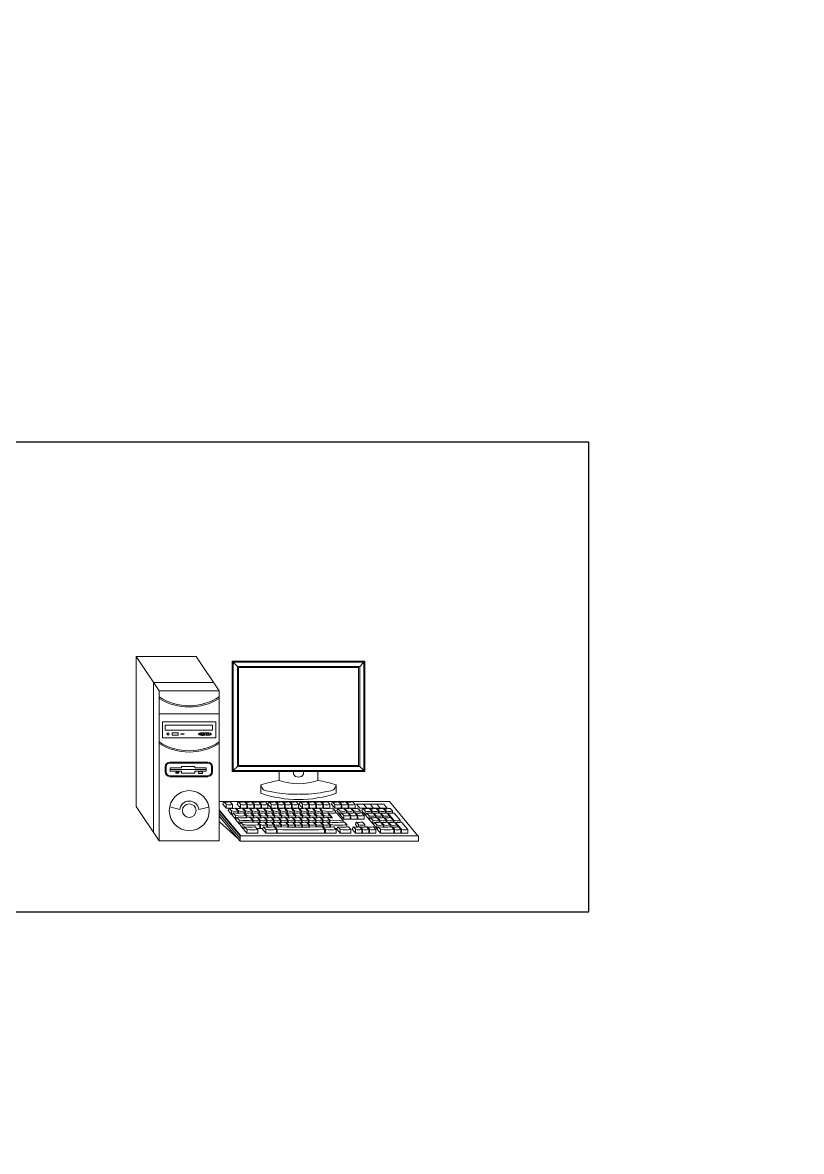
# Model space of a CAD drawing. Header units: millimetres. Extents: x 6936 to 151718, y -102387 to -11312.
# Drawn here: x 103990 to 117665, y -32284 to -12468 of the extents above; entities that cross this region are included whole.
import ezdxf

# ---------------------------------------------------------------- set-up
doc = ezdxf.new("R2010")
doc.units = ezdxf.units.MM
doc.layers.add('TN-LINE', color=7, linetype='Continuous')
doc.layers.add('TN-LINE1', color=1, linetype='Continuous', lineweight=9)

msp = doc.modelspace()

# ---------------------------------------------------------------- linework, layer by layer
at = {"layer": 'TN-LINE', "ltscale": 10000, "const_width": 1}
msp.add_lwpolyline([(100154, -12468), (117665, -12468), (117665, -39390), (89158, -39390), (89158, -12468), (90295, -12468)], dxfattribs=at)
at = {"layer": 'TN-LINE'}
msp.add_lwpolyline([(93433, -19825), (113924, -19825), (113924, -28087), (93433, -28087)], close=True, dxfattribs=at)
at = {"layer": 'TN-LINE1'}
for p, q in [((106388, -24196), (105984, -23597)), ((105984, -23597), (107037, -23597)), ((105984, -26230), (105984, -23597)), ((107441, -24196), (107037, -23597)), ((107689, -23698), (107761, -23771)), ((109909, -23771), (109982, -23698)), ((106291, -26686), (106291, -24052)), ((106291, -24052), (107344, -24052)), ((106388, -24196), (106388, -26830)), ((107441, -24196), (106388, -24196)), ((107441, -26830), (107441, -24196)), ((106388, -24600), (107441, -24600)), ((106446, -24744), (107382, -24744)), ((106446, -24744), (106446, -25021)), ((107382, -24744), (107382, -25021)), ((107323, -24804), (106493, -24804)), ((106493, -24804), (106493, -24890)), ((106493, -24890), (107323, -24890)), ((106723, -24938), (106615, -24938)), ((106615, -24938), (106615, -24977)), ((106723, -24938), (106723, -24977)), ((107122, -24949), (107107, -24949)), ((107107, -24949), (107107, -24968)), ((107107, -24968), (107122, -24968)), ((107122, -24949), (107122, -24968)), ((107136, -24951), (107136, -24966)), ((107136, -24951), (107149, -24958)), ((107136, -24966), (107149, -24958)), ((107156, -24951), (107156, -24966)), ((107156, -24951), (107169, -24958)), ((107156, -24966), (107169, -24958)), ((107172, -24949), (107169, -24949)), ((107169, -24949), (107169, -24968)), ((107172, -24968), (107169, -24968)), ((107172, -24949), (107172, -24968)), ((107189, -24945), (107189, -24970)), ((107192, -24945), (107192, -24970)), ((107234, -24949), (107219, -24949)), ((107219, -24949), (107219, -24968)), ((107219, -24968), (107234, -24968)), ((107234, -24949), (107234, -24968)), ((107250, -24962), (107258, -24949)), ((107250, -24962), (107265, -24962)), ((107250, -24965), (107265, -24965)), ((107250, -24965), (107250, -24968)), ((107250, -24968), (107265, -24968)), ((107265, -24962), (107258, -24949)), ((107265, -24965), (107265, -24968)), ((107323, -24890), (107323, -24804)), ((106446, -25021), (107382, -25021)), ((106615, -24977), (106723, -24977)), ((106493, -25533), (106493, -25623)), ((106510, -25533), (106510, -25623)), ((106576, -25451), (107243, -25451)), ((106576, -25467), (107243, -25467)), ((106583, -25551), (106783, -25551)), ((106583, -25609), (106583, -25551)), ((107012, -25528), (106783, -25528)), ((106783, -25528), (106783, -25551)), ((107012, -25551), (107012, -25528)), ((107012, -25551), (107212, -25551)), ((107212, -25551), (107212, -25609)), ((107308, -25533), (107308, -25623)), ((107325, -25533), (107325, -25623)), ((107689, -25599), (107761, -25527)), ((109909, -25527), (109982, -25599)), ((106576, -25689), (107243, -25689)), ((106576, -25706), (107243, -25706)), ((106583, -25580), (107212, -25580)), ((106783, -25609), (106583, -25609)), ((106684, -25625), (106684, -25645)), ((106732, -25625), (106684, -25625)), ((106684, -25645), (106732, -25645)), ((106732, -25645), (106732, -25625)), ((106783, -25609), (106783, -25642)), ((106783, -25642), (107012, -25642)), ((107212, -25609), (107012, -25609)), ((107012, -25642), (107012, -25609)), ((107081, -25622), (107081, -25651)), ((107150, -25622), (107081, -25622)), ((107081, -25651), (107150, -25651)), ((107150, -25651), (107150, -25622)), ((108496, -25772), (108496, -25617)), ((108748, -25663), (108748, -25617)), ((108922, -25663), (108922, -25617)), ((109174, -25772), (109174, -25617)), ((108175, -25850), (108175, -25997)), ((109496, -25850), (109496, -25997)), ((107441, -26143), (110432, -26143)), ((107519, -26155), (107507, -26187)), ((107562, -26189), (107524, -26149)), ((107635, -26149), (107673, -26191)), ((107770, -26155), (107758, -26187)), ((107814, -26189), (107775, -26149)), ((107886, -26149), (107925, -26191)), ((107893, -26155), (107893, -26156)), ((107937, -26189), (107898, -26149)), ((108009, -26149), (108048, -26191)), ((108016, -26155), (108015, -26156)), ((108059, -26189), (108021, -26149)), ((108132, -26149), (108170, -26191)), ((108139, -26155), (108138, -26156)), ((108182, -26189), (108144, -26149)), ((108255, -26149), (108293, -26191)), ((108310, -26155), (108298, -26187)), ((108353, -26189), (108315, -26149)), ((108426, -26149), (108464, -26191)), ((108432, -26155), (108432, -26156)), ((108476, -26189), (108438, -26149)), ((108549, -26149), (108587, -26191)), ((108555, -26155), (108555, -26156)), ((108599, -26189), (108561, -26149)), ((108672, -26149), (108710, -26191)), ((108678, -26155), (108678, -26156)), ((108722, -26189), (108684, -26149)), ((108794, -26149), (108833, -26191)), ((108860, -26155), (108848, -26187)), ((108904, -26189), (108866, -26149)), ((108976, -26149), (109015, -26191)), ((108983, -26155), (108983, -26156)), ((109027, -26189), (108988, -26149)), ((109099, -26149), (109138, -26191)), ((109106, -26155), (109106, -26156)), ((109150, -26189), (109111, -26149)), ((109222, -26149), (109261, -26191)), ((109229, -26155), (109229, -26156)), ((109273, -26189), (109234, -26149)), ((109345, -26149), (109384, -26191)), ((109424, -26155), (109412, -26187)), ((109468, -26189), (109430, -26149)), ((109540, -26149), (109579, -26191)), ((109547, -26155), (109547, -26156)), ((109591, -26189), (109552, -26149)), ((109663, -26149), (109702, -26191)), ((109670, -26155), (109670, -26156)), ((109714, -26189), (109675, -26149)), ((109786, -26149), (109825, -26191)), ((110932, -26742), (110432, -26143)), ((106388, -26830), (105984, -26230)), ((106573, -26236), (106749, -26280)), ((107263, -26240), (107086, -26282)), ((107820, -26742), (107441, -26289)), ((107441, -26309), (107444, -26309)), ((107441, -26355), (107444, -26356)), ((107805, -26737), (107450, -26313)), ((107565, -26258), (107507, -26187)), ((107566, -26197), (107565, -26258)), ((107676, -26258), (107565, -26258)), ((107612, -26269), (107600, -26301)), ((107658, -26372), (107600, -26301)), ((107656, -26303), (107618, -26262)), ((107659, -26311), (107658, -26372)), ((107680, -26350), (107668, -26382)), ((107676, -26199), (107676, -26258)), ((107724, -26384), (107686, -26344)), ((107728, -26263), (107767, -26304)), ((107735, -26269), (107735, -26270)), ((107779, -26303), (107740, -26262)), ((107816, -26258), (107758, -26187)), ((107770, -26312), (107770, -26346)), ((107782, -26311), (107782, -26346)), ((107817, -26197), (107816, -26258)), ((107928, -26258), (107816, -26258)), ((107851, -26263), (107890, -26304)), ((107858, -26269), (107858, -26270)), ((107902, -26303), (107863, -26262)), ((107873, -26344), (107911, -26385)), ((107923, -26384), (107884, -26344)), ((107893, -26312), (107893, -26342)), ((107905, -26311), (107905, -26344)), ((107928, -26199), (107928, -26258)), ((107939, -26258), (107928, -26244)), ((107940, -26197), (107939, -26258)), ((108051, -26258), (107939, -26258)), ((107974, -26263), (108013, -26304)), ((107981, -26269), (107980, -26270)), ((108024, -26303), (107986, -26262)), ((107995, -26344), (108033, -26385)), ((108002, -26350), (108001, -26351)), ((108045, -26384), (108007, -26344)), ((108016, -26312), (108016, -26342)), ((108028, -26311), (108027, -26344)), ((108051, -26199), (108051, -26258)), ((108062, -26258), (108051, -26244)), ((108063, -26197), (108062, -26258)), ((108174, -26258), (108062, -26258)), ((108097, -26263), (108135, -26304)), ((108104, -26269), (108103, -26270)), ((108147, -26303), (108109, -26262)), ((108118, -26344), (108156, -26385)), ((108125, -26350), (108124, -26351)), ((108168, -26384), (108130, -26344)), ((108139, -26312), (108139, -26342)), ((108151, -26311), (108150, -26344)), ((108174, -26199), (108174, -26258)), ((108185, -26258), (108174, -26244)), ((108186, -26197), (108185, -26258)), ((108297, -26258), (108185, -26258)), ((108220, -26263), (108258, -26304)), ((108227, -26269), (108226, -26270)), ((108270, -26303), (108232, -26262)), ((108241, -26344), (108279, -26385)), ((108248, -26350), (108247, -26351)), ((108291, -26384), (108253, -26344)), ((108262, -26312), (108262, -26342)), ((108274, -26311), (108273, -26344)), ((108297, -26199), (108297, -26258)), ((108356, -26258), (108298, -26187)), ((108343, -26263), (108381, -26304)), ((108350, -26269), (108349, -26270)), ((108393, -26303), (108355, -26262)), ((108357, -26197), (108356, -26258)), ((108467, -26258), (108356, -26258)), ((108364, -26344), (108402, -26385)), ((108371, -26350), (108370, -26351)), ((108414, -26384), (108376, -26344)), ((108384, -26312), (108384, -26342)), ((108396, -26311), (108396, -26344)), ((108466, -26263), (108504, -26304)), ((108467, -26199), (108467, -26258)), ((108479, -26258), (108467, -26244)), ((108472, -26269), (108472, -26270)), ((108516, -26303), (108478, -26262)), ((108479, -26197), (108479, -26258)), ((108590, -26258), (108479, -26258)), ((108487, -26344), (108525, -26385)), ((108493, -26350), (108493, -26351)), ((108537, -26384), (108499, -26344)), ((108507, -26312), (108507, -26342)), ((108519, -26311), (108519, -26344)), ((108589, -26263), (108627, -26304)), ((108590, -26199), (108590, -26258)), ((108602, -26258), (108590, -26244)), ((108595, -26269), (108595, -26270)), ((108639, -26303), (108601, -26262)), ((108602, -26197), (108602, -26258)), ((108713, -26258), (108602, -26258)), ((108610, -26344), (108648, -26385)), ((108616, -26350), (108616, -26351)), ((108660, -26384), (108622, -26344)), ((108630, -26312), (108630, -26342)), ((108642, -26311), (108642, -26344)), ((108712, -26263), (108750, -26304)), ((108713, -26199), (108713, -26258)), ((108725, -26258), (108713, -26244)), ((108718, -26269), (108718, -26270)), ((108762, -26303), (108724, -26262)), ((108725, -26197), (108725, -26258)), ((108836, -26258), (108725, -26258)), ((108732, -26344), (108771, -26385)), ((108739, -26350), (108739, -26351)), ((108783, -26384), (108745, -26344)), ((108753, -26312), (108753, -26342)), ((108765, -26311), (108765, -26344)), ((108834, -26263), (108873, -26304)), ((108836, -26199), (108836, -26258)), ((108841, -26269), (108841, -26270)), ((108885, -26303), (108846, -26262)), ((108906, -26258), (108848, -26187)), ((108855, -26344), (108894, -26385)), ((108862, -26350), (108862, -26351)), ((108906, -26384), (108867, -26344)), ((108876, -26312), (108876, -26342)), ((108888, -26311), (108888, -26344)), ((108907, -26197), (108906, -26258)), ((109018, -26258), (108906, -26258)), ((108957, -26263), (108996, -26304)), ((108964, -26269), (108964, -26270)), ((109008, -26303), (108969, -26262)), ((108978, -26344), (109017, -26385)), ((108985, -26350), (108985, -26351)), ((109029, -26384), (108990, -26344)), ((108999, -26312), (108999, -26342)), ((109011, -26311), (109011, -26344)), ((109018, -26199), (109018, -26258)), ((109029, -26258), (109018, -26244)), ((109030, -26197), (109029, -26258)), ((109141, -26258), (109029, -26258)), ((109080, -26263), (109119, -26304)), ((109087, -26269), (109087, -26270)), ((109131, -26303), (109092, -26262)), ((109101, -26344), (109140, -26385)), ((109108, -26350), (109107, -26351)), ((109151, -26384), (109113, -26344)), ((109122, -26312), (109122, -26342)), ((109134, -26311), (109133, -26344)), ((109141, -26199), (109141, -26258)), ((109152, -26258), (109141, -26244)), ((109153, -26197), (109152, -26258)), ((109264, -26258), (109152, -26258)), ((109203, -26263), (109241, -26304)), ((109210, -26269), (109209, -26270)), ((109253, -26303), (109215, -26262)), ((109224, -26344), (109262, -26385)), ((109231, -26350), (109230, -26351)), ((109274, -26384), (109236, -26344)), ((109245, -26312), (109245, -26342)), ((109257, -26311), (109256, -26344)), ((109264, -26199), (109264, -26258)), ((109275, -26258), (109264, -26244)), ((109276, -26197), (109275, -26258)), ((109387, -26258), (109275, -26258)), ((109347, -26344), (109385, -26385)), ((109355, -26350), (109354, -26352)), ((109433, -26427), (109360, -26344)), ((109387, -26199), (109387, -26258)), ((109470, -26258), (109412, -26187)), ((109440, -26263), (109478, -26304)), ((109471, -26198), (109470, -26258)), ((109582, -26258), (109470, -26258)), ((109482, -26312), (109482, -26343)), ((109517, -26269), (109505, -26301)), ((109563, -26372), (109505, -26301)), ((109616, -26469), (109507, -26345)), ((109561, -26303), (109522, -26262)), ((109564, -26311), (109563, -26372)), ((109584, -26349), (109572, -26381)), ((109582, -26199), (109582, -26258)), ((109593, -26258), (109582, -26244)), ((109627, -26382), (109589, -26342)), ((109594, -26198), (109593, -26258)), ((109705, -26258), (109593, -26258)), ((109633, -26263), (109671, -26304)), ((109640, -26269), (109639, -26270)), ((109683, -26303), (109645, -26262)), ((109675, -26312), (109675, -26342)), ((109687, -26311), (109686, -26340)), ((109700, -26343), (109738, -26384)), ((109705, -26199), (109705, -26258)), ((109716, -26258), (109705, -26244)), ((109707, -26349), (109706, -26350)), ((109750, -26382), (109712, -26342)), ((109717, -26198), (109716, -26258)), ((109828, -26258), (109716, -26258)), ((109756, -26263), (109794, -26304)), ((109763, -26269), (109762, -26270)), ((109806, -26303), (109768, -26262)), ((109798, -26312), (109798, -26342)), ((109810, -26311), (109809, -26340)), ((109823, -26343), (109861, -26384)), ((109828, -26199), (109828, -26258)), ((109830, -26349), (109829, -26350)), ((109873, -26382), (109835, -26342)), ((109912, -26258), (109854, -26187)), ((110333, -26187), (109854, -26187)), ((109879, -26263), (109917, -26304)), ((110391, -26258), (109912, -26258)), ((109920, -26312), (109920, -26342)), ((109946, -26343), (109984, -26384)), ((109961, -26272), (109949, -26304)), ((110007, -26375), (109949, -26304)), ((110005, -26306), (109966, -26265)), ((110032, -26258), (109974, -26187)), ((110008, -26314), (110007, -26375)), ((110029, -26353), (110017, -26385)), ((110072, -26387), (110034, -26346)), ((110077, -26266), (110116, -26307)), ((110084, -26272), (110084, -26273)), ((110128, -26306), (110089, -26265)), ((110152, -26258), (110094, -26187)), ((110119, -26315), (110119, -26346)), ((110131, -26314), (110130, -26344)), ((110145, -26347), (110183, -26388)), ((110152, -26353), (110151, -26354)), ((110195, -26387), (110157, -26346)), ((110200, -26266), (110238, -26307)), ((110207, -26272), (110206, -26273)), ((110250, -26306), (110212, -26265)), ((110271, -26258), (110213, -26187)), ((110242, -26315), (110242, -26346)), ((110254, -26314), (110253, -26344)), ((110268, -26347), (110306, -26388)), ((110275, -26353), (110274, -26354)), ((110318, -26387), (110280, -26346)), ((110323, -26266), (110361, -26307)), ((110330, -26272), (110329, -26273)), ((110391, -26258), (110333, -26187)), ((110373, -26306), (110335, -26265)), ((110365, -26315), (110365, -26346)), ((110377, -26314), (110376, -26344)), ((110391, -26347), (110429, -26388)), ((110398, -26353), (110397, -26354)), ((110398, -26353), (110397, -26354)), ((110507, -26467), (110403, -26346)), ((110446, -26266), (110484, -26307)), ((110488, -26315), (110488, -26346)), ((110514, -26347), (110618, -26469)), ((107441, -26400), (107442, -26400)), ((107441, -26491), (107770, -26789)), ((107805, -26830), (107448, -26404)), ((107805, -26784), (107450, -26360)), ((107672, -26372), (107658, -26372)), ((107726, -26453), (107668, -26382)), ((107727, -26392), (107726, -26453)), ((107740, -26453), (107726, -26453)), ((107748, -26431), (107736, -26463)), ((107794, -26534), (107736, -26463)), ((107792, -26465), (107753, -26425)), ((107795, -26473), (107794, -26534)), ((107806, -26534), (107794, -26534)), ((107814, -26512), (107802, -26544)), ((107860, -26615), (107802, -26544)), ((107858, -26545), (107819, -26505)), ((107861, -26554), (107860, -26615)), ((107914, -26393), (107914, -26426)), ((107926, -26392), (107925, -26425)), ((107985, -26425), (108023, -26466)), ((107991, -26431), (107990, -26432)), ((108034, -26465), (107996, -26425)), ((108026, -26475), (108026, -26506)), ((108037, -26393), (108037, -26427)), ((108038, -26473), (108037, -26506)), ((108049, -26392), (108048, -26427)), ((108107, -26425), (108145, -26466)), ((108114, -26431), (108113, -26432)), ((108113, -26506), (108151, -26547)), ((108157, -26465), (108119, -26425)), ((108119, -26512), (108119, -26512)), ((108163, -26545), (108124, -26505)), ((108148, -26475), (108148, -26506)), ((108160, -26393), (108160, -26427)), ((108160, -26473), (108160, -26507)), ((108166, -26554), (108165, -26615)), ((108172, -26392), (108171, -26427)), ((108230, -26425), (108268, -26466)), ((108235, -26506), (108274, -26547)), ((108236, -26431), (108236, -26432)), ((108280, -26465), (108242, -26425)), ((108242, -26512), (108242, -26513)), ((108286, -26545), (108247, -26505)), ((108271, -26475), (108271, -26506)), ((108283, -26393), (108283, -26427)), ((108283, -26473), (108283, -26507)), ((108289, -26554), (108288, -26591)), ((108295, -26392), (108294, -26427)), ((108353, -26425), (108391, -26466)), ((108358, -26506), (108396, -26547)), ((108359, -26431), (108359, -26432)), ((108365, -26512), (108364, -26513)), ((108403, -26465), (108365, -26425)), ((108408, -26545), (108370, -26505)), ((108394, -26475), (108394, -26506)), ((108405, -26393), (108405, -26427)), ((108406, -26473), (108406, -26507)), ((108412, -26554), (108411, -26595)), ((108417, -26392), (108417, -26427)), ((108475, -26425), (108514, -26466)), ((108481, -26506), (108519, -26547)), ((108482, -26431), (108482, -26432)), ((108488, -26512), (108487, -26513)), ((108526, -26465), (108488, -26425)), ((108531, -26545), (108493, -26505)), ((108517, -26475), (108517, -26506)), ((108528, -26393), (108528, -26427)), ((108529, -26473), (108529, -26507)), ((108535, -26554), (108534, -26589)), ((108540, -26392), (108540, -26427)), ((108598, -26425), (108637, -26466)), ((108604, -26506), (108642, -26547)), ((108605, -26431), (108605, -26432)), ((108649, -26465), (108610, -26425)), ((108611, -26512), (108610, -26513)), ((108654, -26545), (108616, -26505)), ((108640, -26475), (108640, -26506)), ((108651, -26393), (108651, -26427)), ((108652, -26473), (108652, -26507)), ((108657, -26554), (108657, -26590)), ((108663, -26392), (108663, -26427)), ((108721, -26425), (108760, -26466)), ((108727, -26506), (108765, -26547)), ((108728, -26431), (108728, -26432)), ((108772, -26465), (108733, -26425)), ((108733, -26512), (108733, -26513)), ((108777, -26545), (108739, -26505)), ((108763, -26475), (108763, -26506)), ((108774, -26393), (108774, -26427)), ((108775, -26473), (108775, -26507)), ((108780, -26554), (108780, -26591)), ((108786, -26392), (108786, -26427)), ((108844, -26425), (108883, -26466)), ((108851, -26431), (108850, -26432)), ((108850, -26506), (108888, -26547)), ((108894, -26465), (108856, -26425)), ((108856, -26512), (108856, -26513)), ((108900, -26545), (108862, -26505)), ((108886, -26475), (108886, -26506)), ((108897, -26393), (108897, -26427)), ((108898, -26473), (108897, -26507)), ((108903, -26554), (108903, -26591)), ((108909, -26392), (108909, -26427)), ((108967, -26425), (109005, -26466)), ((108974, -26431), (108973, -26432)), ((108973, -26506), (109011, -26547)), ((109017, -26465), (108979, -26425)), ((108979, -26512), (108979, -26513)), ((109023, -26545), (108985, -26505)), ((109009, -26475), (109009, -26506)), ((109020, -26393), (109020, -26427)), ((109021, -26473), (109020, -26507)), ((109026, -26554), (109026, -26590)), ((109032, -26392), (109032, -26427)), ((109090, -26425), (109128, -26466)), ((109095, -26506), (109134, -26547)), ((109097, -26431), (109096, -26432)), ((109140, -26465), (109102, -26425)), ((109102, -26512), (109102, -26513)), ((109146, -26545), (109108, -26505)), ((109132, -26475), (109132, -26506)), ((109143, -26393), (109143, -26427)), ((109144, -26473), (109143, -26507)), ((109149, -26554), (109149, -26588)), ((109155, -26392), (109154, -26427)), ((109213, -26425), (109251, -26466)), ((109218, -26506), (109257, -26547)), ((109220, -26431), (109219, -26432)), ((109263, -26465), (109225, -26425)), ((109225, -26512), (109225, -26513)), ((109269, -26545), (109230, -26505)), ((109254, -26475), (109254, -26506)), ((109266, -26393), (109266, -26427)), ((109266, -26473), (109266, -26507)), ((109272, -26554), (109272, -26587)), ((109278, -26392), (109277, -26427)), ((109336, -26425), (109374, -26466)), ((109341, -26506), (109380, -26547)), ((109382, -26466), (109344, -26426)), ((109348, -26512), (109348, -26513)), ((109392, -26545), (109353, -26505)), ((109377, -26475), (109377, -26505)), ((109385, -26475), (109385, -26505)), ((109389, -26393), (109389, -26426)), ((109395, -26554), (109394, -26590)), ((109575, -26372), (109563, -26372)), ((109630, -26452), (109572, -26381)), ((109619, -26477), (109619, -26503)), ((109631, -26391), (109630, -26452)), ((109742, -26452), (109630, -26452)), ((109643, -26506), (109682, -26547)), ((109742, -26392), (109742, -26452)), ((109753, -26452), (109742, -26438)), ((109754, -26391), (109753, -26452)), ((109864, -26452), (109753, -26452)), ((109844, -26511), (109833, -26543)), ((109870, -26590), (109833, -26543)), ((109888, -26545), (109850, -26505)), ((109864, -26392), (109864, -26452)), ((109876, -26452), (109864, -26438)), ((109876, -26391), (109876, -26452)), ((109987, -26452), (109876, -26452)), ((109891, -26554), (109891, -26586)), ((109961, -26506), (109999, -26547)), ((109987, -26392), (109987, -26452)), ((110021, -26375), (110007, -26375)), ((110075, -26456), (110017, -26385)), ((110076, -26395), (110075, -26456)), ((110087, -26456), (110075, -26456)), ((110095, -26433), (110083, -26465)), ((110141, -26536), (110083, -26465)), ((110138, -26467), (110100, -26427)), ((110142, -26476), (110141, -26536)), ((110155, -26536), (110141, -26536)), ((110163, -26514), (110151, -26546)), ((110209, -26617), (110151, -26546)), ((110206, -26548), (110168, -26508)), ((110187, -26396), (110187, -26426)), ((110199, -26395), (110198, -26424)), ((110211, -26428), (110249, -26469)), ((110218, -26433), (110217, -26434)), ((110261, -26467), (110223, -26427)), ((110253, -26477), (110253, -26508)), ((110265, -26476), (110264, -26506)), ((110279, -26509), (110317, -26550)), ((110286, -26514), (110285, -26515)), ((110329, -26548), (110291, -26508)), ((110310, -26396), (110310, -26426)), ((110322, -26395), (110321, -26424)), ((110334, -26428), (110372, -26469)), ((110341, -26433), (110340, -26434)), ((110384, -26467), (110346, -26427)), ((110376, -26477), (110376, -26508)), ((110388, -26476), (110387, -26506)), ((110402, -26509), (110440, -26550)), ((110408, -26514), (110408, -26515)), ((110452, -26548), (110414, -26508)), ((110432, -26396), (110432, -26426)), ((110457, -26428), (110495, -26469)), ((110498, -26477), (110498, -26508)), ((110510, -26476), (110510, -26506)), ((110525, -26509), (110563, -26550)), ((110531, -26514), (110531, -26515)), ((110531, -26514), (110531, -26515)), ((110641, -26629), (110537, -26508)), ((110621, -26477), (110621, -26508)), ((110648, -26509), (110752, -26630)), ((107808, -26833), (107808, -26740)), ((107814, -26742), (110940, -26742)), ((107876, -26615), (107860, -26615)), ((107884, -26595), (107872, -26627)), ((107930, -26698), (107872, -26627)), ((107927, -26629), (107889, -26588)), ((107931, -26637), (107930, -26698)), ((108118, -26698), (107930, -26698)), ((108076, -26589), (108115, -26630)), ((108155, -26615), (108100, -26615)), ((108118, -26638), (108118, -26698)), ((108155, -26555), (108155, -26615)), ((108165, -26615), (108155, -26602)), ((108206, -26615), (108165, -26615)), ((108213, -26595), (108201, -26627)), ((108259, -26698), (108201, -26627)), ((108257, -26629), (108218, -26588)), ((108260, -26637), (108259, -26698)), ((108447, -26698), (108259, -26698)), ((108277, -26555), (108277, -26591)), ((108400, -26555), (108400, -26586)), ((108406, -26589), (108444, -26630)), ((108411, -26595), (108411, -26595)), ((108455, -26629), (108417, -26588)), ((108447, -26638), (108447, -26698)), ((108458, -26698), (108447, -26685)), ((108458, -26637), (108458, -26698)), ((109292, -26698), (108458, -26698)), ((108523, -26555), (108523, -26589)), ((108645, -26555), (108645, -26590)), ((108768, -26555), (108768, -26591)), ((108891, -26555), (108891, -26591)), ((109014, -26555), (109014, -26590)), ((109137, -26555), (109137, -26588)), ((109250, -26589), (109289, -26630)), ((109260, -26595), (109259, -26598)), ((109260, -26555), (109260, -26596)), ((109304, -26629), (109266, -26588)), ((109292, -26638), (109292, -26698)), ((109307, -26698), (109292, -26680)), ((109307, -26637), (109307, -26698)), ((109495, -26698), (109307, -26698)), ((109383, -26555), (109383, -26590)), ((109453, -26589), (109491, -26630)), ((109513, -26615), (109477, -26615)), ((109495, -26638), (109495, -26698)), ((109520, -26595), (109508, -26627)), ((109566, -26698), (109508, -26627)), ((109564, -26629), (109526, -26588)), ((109567, -26637), (109566, -26698)), ((109755, -26698), (109566, -26698)), ((109685, -26555), (109685, -26587)), ((109713, -26589), (109751, -26630)), ((109755, -26638), (109755, -26698)), ((109790, -26595), (109778, -26627)), ((109836, -26698), (109778, -26627)), ((109833, -26629), (109795, -26589)), ((109837, -26637), (109836, -26698)), ((109948, -26698), (109836, -26698)), ((109906, -26589), (109944, -26630)), ((109913, -26595), (109912, -26596)), ((109956, -26629), (109918, -26589)), ((109948, -26638), (109948, -26698)), ((109959, -26698), (109948, -26684)), ((109960, -26637), (109959, -26698)), ((110071, -26698), (109959, -26698)), ((110002, -26555), (110002, -26588)), ((110029, -26589), (110067, -26630)), ((110036, -26595), (110035, -26596)), ((110079, -26629), (110041, -26589)), ((110071, -26638), (110071, -26698)), ((110082, -26698), (110071, -26684)), ((110083, -26637), (110082, -26698)), ((110193, -26698), (110082, -26698)), ((110152, -26589), (110190, -26630)), ((110193, -26638), (110193, -26698)), ((110210, -26557), (110209, -26617)), ((110220, -26617), (110209, -26617)), ((110229, -26595), (110217, -26627)), ((110275, -26698), (110217, -26627)), ((110272, -26629), (110234, -26589)), ((110276, -26637), (110275, -26698)), ((110509, -26698), (110275, -26698)), ((110320, -26558), (110320, -26588)), ((110332, -26557), (110332, -26586)), ((110443, -26558), (110443, -26588)), ((110455, -26557), (110455, -26586)), ((110468, -26589), (110506, -26630)), ((110474, -26595), (110474, -26596)), ((110518, -26629), (110480, -26589)), ((110509, -26638), (110509, -26698)), ((110521, -26698), (110509, -26684)), ((110521, -26637), (110521, -26698)), ((110632, -26698), (110521, -26698)), ((110566, -26558), (110566, -26588)), ((110591, -26589), (110629, -26630)), ((110632, -26638), (110632, -26698)), ((110644, -26698), (110632, -26684)), ((110644, -26637), (110644, -26698)), ((110755, -26698), (110644, -26698)), ((110755, -26638), (110755, -26698)), ((110940, -26835), (110940, -26742)), ((106388, -26830), (107441, -26830)), ((107814, -26835), (110940, -26835)), ((110940, -26835), (110643, -26835))]:
    msp.add_line(p, q, dxfattribs=at)
for points in [[(107671, -23680), (110000, -23680), (110000, -25617), (107671, -25617)], [(107689, -23698), (109982, -23698), (109982, -25599), (107689, -25599)], [(107761, -23771), (109909, -23771), (109909, -25527), (107761, -25527)], [(107779, -23789), (109891, -23789), (109891, -25509), (107779, -25509)]]:
    msp.add_lwpolyline(points, close=True, dxfattribs=at)
for points in [[(108175, -25850, 0.077721), (108209, -25922, 0.162967), (108240, -25945, 0.028298), (108271, -25954, 0.006863), (108401, -25980, 0.026208), (108605, -26007, 0.023954), (108831, -26015)], [(109496, -25850, -0.077721), (109461, -25922, -0.162967), (109431, -25945, -0.028298), (109400, -25954, -0.006863), (109270, -25980, -0.026208), (109065, -26007, -0.023954), (108840, -26015)]]:
    msp.add_lwpolyline(points, format="xyb", dxfattribs=at)
for centre, radius in [((106545, -24956), 20.9), ((106545, -24956), 16.3), ((106917, -26302), 351), ((106917, -26302), 120)]:
    msp.add_circle(centre, radius, dxfattribs=at)
for centre, radius, start, end in [((106915, -23485), 975, 237.2835, 302.7165), ((106915, -23475), 1007, 238.4783, 301.5217), ((106915, -24276), 975, 237.2835, 302.7165), ((106915, -24266), 1007, 238.4783, 301.5217), ((106576, -25533), 82.3, 90, 180), ((106576, -25533), 65.8, 90, 180), ((107243, -25533), 82.3, 0, 90), ((107243, -25533), 65.8, 0, 90), ((106576, -25623), 82.3, 180, 270), ((106576, -25623), 65.8, 180, 270), ((107243, -25623), 65.8, 270, 0), ((107243, -25623), 82.3, 270, 0), ((108835, -25613), 100, 210.0135, 329.9865), ((108903, -28143), 2406, 99.7228, 107.6107), ((108835, -24797), 1032, 250.8227, 289.1773), ((108768, -28143), 2406, 72.3893, 80.2772), ((106917, -26302), 169, 6.6715, 172.6145), ((107530, -26159), 12, 79.5524, 159.8986), ((107574, -25921), 231, 259.5524, 282.414), ((107626, -26158), 12, 43.0171, 102.414), ((107781, -26159), 12, 79.5524, 159.8986), ((107825, -25921), 231, 259.5524, 282.414), ((107878, -26158), 12, 43.0171, 102.414), ((107904, -26159), 12, 79.5524, 159.8986), ((107948, -25921), 231, 259.5524, 282.414), ((108000, -26158), 12, 43.0171, 102.414), ((108027, -26159), 12, 79.5524, 159.8986), ((108071, -25921), 231, 259.5524, 282.414), ((108123, -26158), 12, 43.0171, 102.414), ((108150, -26159), 12, 79.5524, 159.8986), ((108194, -25921), 231, 259.5524, 282.414), ((108835, -24056), 2051, 251.2144, 288.7856), ((108246, -26158), 12, 43.0171, 102.414), ((108321, -26159), 12, 79.5524, 159.8986), ((108365, -25921), 231, 259.5524, 282.414), ((108417, -26158), 12, 43.0171, 102.414), ((108444, -26159), 12, 79.5524, 159.8986), ((108488, -25921), 231, 259.5524, 282.414), ((108540, -26158), 12, 43.0171, 102.414), ((108567, -26159), 12, 79.5524, 159.8986), ((108611, -25921), 231, 259.5524, 282.414), ((108663, -26158), 12, 43.0171, 102.414), ((108690, -26159), 12, 79.5524, 159.8986), ((108734, -25921), 231, 259.5524, 282.414), ((108786, -26158), 12, 43.0171, 102.414), ((108871, -26159), 12, 79.5524, 159.8986), ((108916, -25921), 231, 259.5524, 282.414), ((108968, -26158), 12, 43.0171, 102.414), ((108994, -26159), 12, 79.5524, 159.8986), ((109038, -25921), 231, 259.5524, 282.414), ((109091, -26158), 12, 43.0171, 102.414), ((109117, -26159), 12, 79.5524, 159.8986), ((109161, -25921), 231, 259.5524, 282.414), ((109213, -26158), 12, 43.0171, 102.414), ((109240, -26159), 12, 79.5524, 159.8986), ((109284, -25921), 231, 259.5524, 282.414), ((109336, -26158), 12, 43.0171, 102.414), ((109435, -26159), 12, 79.5524, 159.8986), ((109480, -25921), 231, 259.5524, 282.414), ((109532, -26158), 12, 43.0171, 102.414), ((109558, -26159), 12, 79.5524, 159.8986), ((109602, -25921), 231, 259.5524, 282.414), ((109655, -26158), 12, 43.0171, 102.414), ((109681, -26159), 12, 79.5524, 159.8986), ((109725, -25921), 231, 259.5524, 282.414), ((109777, -26158), 12, 43.0171, 102.414), ((107441, -26321), 12, 39.9156, 73.5897), ((107441, -26367), 12, 39.9156, 73.5897), ((107554, -26197), 12, 359.3494, 43.5682), ((107621, -26020), 182, 251.8305, 287.2962), ((107623, -26273), 12, 79.5524, 159.8986), ((107667, -26034), 231, 259.5524, 282.414), ((107647, -26311), 12, 359.3494, 43.5682), ((107715, -26133), 182, 251.8305, 287.2962), ((107664, -26199), 12, 0, 43.0171), ((107691, -26354), 12, 79.5524, 159.8986), ((107770, -25573), 773, 264.2951, 276.7759), ((107720, -26271), 12, 43.0171, 102.414), ((107746, -26273), 12, 79.5524, 159.8986), ((107790, -26034), 231, 259.5524, 282.414), ((107758, -26312), 12, 0, 43.0171), ((107770, -26311), 12, 359.3494, 43.5682), ((107837, -26133), 182, 251.8305, 287.2962), ((107805, -26197), 12, 359.3494, 43.5682), ((107872, -26020), 182, 251.8305, 287.2962), ((107843, -26271), 12, 43.0171, 102.414), ((107869, -26273), 12, 79.5524, 159.8986), ((107864, -26352), 12, 43.0171, 102.414), ((107913, -26034), 231, 259.5524, 282.414), ((107890, -26354), 12, 79.5524, 159.8986), ((107881, -26312), 12, 0, 43.0171), ((107934, -26115), 231, 259.5524, 282.414), ((107893, -26311), 12, 359.3494, 43.5682), ((107960, -26133), 182, 251.8305, 287.2962), ((107916, -26199), 12, 0, 43.0171), ((107928, -26197), 12, 359.3494, 43.5682), ((107995, -26020), 182, 251.8305, 287.2962), ((107965, -26271), 12, 43.0171, 102.414), ((107992, -26273), 12, 79.5524, 159.8986), ((107986, -26352), 12, 43.0171, 102.414), ((108036, -26034), 231, 259.5524, 282.414), ((108013, -26354), 12, 79.5524, 159.8986), ((108004, -26312), 12, 0, 43.0171), ((108057, -26115), 231, 259.5524, 282.414), ((108016, -26311), 12, 359.3494, 43.5682), ((108083, -26133), 182, 251.8305, 287.2962), ((108039, -26199), 12, 0, 43.0171), ((108051, -26197), 12, 359.3494, 43.5682), ((108118, -26020), 182, 251.8305, 287.2962), ((108088, -26271), 12, 43.0171, 102.414), ((108115, -26273), 12, 79.5524, 159.8986), ((108109, -26352), 12, 43.0171, 102.414), ((108159, -26034), 231, 259.5524, 282.414), ((108136, -26354), 12, 79.5524, 159.8986), ((108127, -26312), 12, 0, 43.0171), ((108180, -26115), 231, 259.5524, 282.414), ((108139, -26311), 12, 359.3494, 43.5682), ((108206, -26133), 182, 251.8305, 287.2962), ((108162, -26199), 12, 0, 43.0171), ((108174, -26197), 12, 359.3494, 43.5682), ((108241, -26020), 182, 251.8305, 287.2962), ((108211, -26271), 12, 43.0171, 102.414), ((108238, -26273), 12, 79.5524, 159.8986), ((108232, -26352), 12, 43.0171, 102.414), ((108282, -26034), 231, 259.5524, 282.414), ((108259, -26354), 12, 79.5524, 159.8986), ((108250, -26312), 12, 0, 43.0171), ((108303, -26115), 231, 259.5524, 282.414), ((108262, -26311), 12, 359.3494, 43.5682), ((108329, -26133), 182, 251.8305, 287.2962), ((108285, -26199), 12, 0, 43.0171), ((108334, -26271), 12, 43.0171, 102.414), ((108361, -26273), 12, 79.5524, 159.8986), ((108355, -26352), 12, 43.0171, 102.414), ((108345, -26197), 12, 359.3494, 43.5682), ((108412, -26020), 182, 251.8305, 287.2962), ((108405, -26034), 231, 259.5524, 282.414), ((108382, -26354), 12, 79.5524, 159.8986), ((108372, -26312), 12, 0, 43.0171), ((108426, -26115), 231, 259.5524, 282.414), ((108384, -26311), 12, 359.3494, 43.5682), ((108452, -26133), 182, 251.8305, 287.2962), ((108457, -26271), 12, 43.0171, 102.414), ((108455, -26199), 12, 0, 43.0171), ((108484, -26273), 12, 79.5524, 159.8986), ((108478, -26352), 12, 43.0171, 102.414), ((108467, -26197), 12, 359.3494, 43.5682), ((108535, -26020), 182, 251.8305, 287.2962), ((108528, -26034), 231, 259.5524, 282.414), ((108505, -26354), 12, 79.5524, 159.8986), ((108495, -26312), 12, 0, 43.0171), ((108549, -26115), 231, 259.5524, 282.414), ((108507, -26311), 12, 359.3494, 43.5682), ((108575, -26133), 182, 251.8305, 287.2962), ((108580, -26271), 12, 43.0171, 102.414), ((108578, -26199), 12, 0, 43.0171), ((108607, -26273), 12, 79.5524, 159.8986), ((108601, -26352), 12, 43.0171, 102.414), ((108590, -26197), 12, 359.3494, 43.5682), ((108658, -26020), 182, 251.8305, 287.2962), ((108651, -26034), 231, 259.5524, 282.414), ((108628, -26354), 12, 79.5524, 159.8986), ((108618, -26312), 12, 0, 43.0171), ((108672, -26115), 231, 259.5524, 282.414), ((108630, -26311), 12, 359.3494, 43.5682), ((108698, -26133), 182, 251.8305, 287.2962), ((108703, -26271), 12, 43.0171, 102.414), ((108701, -26199), 12, 0, 43.0171), ((108729, -26273), 12, 79.5524, 159.8986), ((108724, -26352), 12, 43.0171, 102.414), ((108713, -26197), 12, 359.3494, 43.5682), ((108781, -26020), 182, 251.8305, 287.2962), ((108773, -26034), 231, 259.5524, 282.414), ((108750, -26354), 12, 79.5524, 159.8986), ((108741, -26312), 12, 0, 43.0171), ((108794, -26115), 231, 259.5524, 282.414), ((108753, -26311), 12, 359.3494, 43.5682), ((108821, -26133), 182, 251.8305, 287.2962), ((108826, -26271), 12, 43.0171, 102.414), ((108824, -26199), 12, 0, 43.0171), ((108852, -26273), 12, 79.5524, 159.8986), ((108847, -26352), 12, 43.0171, 102.414), ((108896, -26034), 231, 259.5524, 282.414), ((108873, -26354), 12, 79.5524, 159.8986), ((108864, -26312), 12, 0, 43.0171), ((108917, -26115), 231, 259.5524, 282.414), ((108876, -26311), 12, 359.3494, 43.5682), ((108944, -26133), 182, 251.8305, 287.2962), ((108895, -26197), 12, 359.3494, 43.5682), ((108963, -26020), 182, 251.8305, 287.2962), ((108949, -26271), 12, 43.0171, 102.414), ((108975, -26273), 12, 79.5524, 159.8986), ((108970, -26352), 12, 43.0171, 102.414), ((109019, -26034), 231, 259.5524, 282.414), ((108996, -26354), 12, 79.5524, 159.8986), ((108987, -26312), 12, 0, 43.0171), ((109040, -26115), 231, 259.5524, 282.414), ((108999, -26311), 12, 359.3494, 43.5682), ((109066, -26133), 182, 251.8305, 287.2962), ((109006, -26199), 12, 0, 43.0171), ((109018, -26197), 12, 359.3494, 43.5682), ((109086, -26020), 182, 251.8305, 287.2962), ((109071, -26271), 12, 43.0171, 102.414), ((109098, -26273), 12, 79.5524, 159.8986), ((109092, -26352), 12, 43.0171, 102.414), ((109142, -26034), 231, 259.5524, 282.414), ((109119, -26354), 12, 79.5524, 159.8986), ((109110, -26312), 12, 0, 43.0171), ((109163, -26115), 231, 259.5524, 282.414), ((109122, -26311), 12, 359.3494, 43.5682), ((109189, -26133), 182, 251.8305, 287.2962), ((109129, -26199), 12, 0, 43.0171), ((109141, -26197), 12, 359.3494, 43.5682), ((109208, -26020), 182, 251.8305, 287.2962), ((109194, -26271), 12, 43.0171, 102.414), ((109221, -26273), 12, 79.5524, 159.8986), ((109215, -26352), 12, 43.0171, 102.414), ((109317, -25109), 1155, 265.3376, 275.5421), ((109242, -26354), 12, 79.5524, 159.8986), ((109233, -26312), 12, 0, 43.0171), ((109286, -26115), 231, 259.5524, 282.414), ((109245, -26311), 12, 359.3494, 43.5682), ((109371, -25579), 735, 261.0023, 278.5717), ((109252, -26199), 12, 0, 43.0171), ((109264, -26197), 12, 359.3494, 43.5682), ((109331, -26020), 182, 251.8305, 287.2962), ((109338, -26352), 12, 43.0171, 102.414), ((109366, -26354), 12, 79.5524, 159.8986), ((109427, -25893), 453, 262.5505, 278.7612), ((109375, -26199), 12, 0, 43.0171), ((109431, -26271), 12, 43.0171, 102.414), ((109459, -26197), 12, 359.3494, 43.5682), ((109527, -26020), 182, 251.8305, 287.2962), ((109470, -26312), 12, 0, 43.0171), ((109498, -26353), 12, 41.0852, 98.7612), ((109528, -26273), 12, 79.5524, 159.8986), ((109572, -26034), 231, 259.5524, 282.414), ((109552, -26311), 12, 359.3494, 43.5682), ((109619, -26133), 182, 251.8305, 287.2962), ((109570, -26199), 12, 0, 43.0171), ((109595, -26353), 12, 79.5524, 159.8986), ((109582, -26197), 12, 359.3494, 43.5682), ((109650, -26020), 182, 251.8305, 287.2962), ((109639, -26114), 231, 259.5524, 282.414), ((109624, -26271), 12, 43.0171, 102.414), ((109651, -26273), 12, 79.5524, 159.8986), ((109695, -26034), 231, 259.5524, 282.414), ((109663, -26312), 12, 0, 43.0171), ((109675, -26311), 12, 359.3494, 43.5682), ((109742, -26133), 182, 251.8305, 287.2962), ((109691, -26351), 12, 43.0171, 102.414), ((109693, -26199), 12, 0, 43.0171), ((109718, -26353), 12, 79.5524, 159.8986), ((109705, -26197), 12, 359.3494, 43.5682), ((109772, -26020), 182, 251.8305, 287.2962), ((109762, -26114), 231, 259.5524, 282.414), ((109747, -26271), 12, 43.0171, 102.414), ((109774, -26273), 12, 79.5524, 159.8986), ((109818, -26034), 231, 259.5524, 282.414), ((109786, -26312), 12, 0, 43.0171), ((109798, -26311), 12, 359.3494, 43.5682), ((109865, -26133), 182, 251.8305, 287.2962), ((109814, -26351), 12, 43.0171, 102.414), ((109816, -26199), 12, 0, 43.0171), ((109841, -26353), 12, 79.5524, 159.8986), ((109885, -26114), 231, 259.5524, 282.414), ((109870, -26271), 12, 43.0171, 102.414), ((109908, -26312), 12, 0, 43.0171), ((109937, -26351), 12, 43.0171, 102.414), ((109972, -26276), 12, 79.5524, 159.8986), ((110016, -26037), 231, 259.5524, 282.414), ((109996, -26314), 12, 359.3494, 43.5682), ((110063, -26136), 182, 251.8305, 287.2962), ((110040, -26357), 12, 79.5524, 159.8986), ((110084, -26118), 231, 259.5524, 282.414), ((110068, -26274), 12, 43.0171, 102.414), ((110095, -26276), 12, 79.5524, 159.8986), ((110139, -26037), 231, 259.5524, 282.414), ((110107, -26315), 12, 0, 43.0171), ((110119, -26314), 12, 359.3494, 43.5682), ((110186, -26136), 182, 251.8305, 287.2962), ((110136, -26355), 12, 43.0171, 102.414), ((110163, -26357), 12, 79.5524, 159.8986), ((110207, -26118), 231, 259.5524, 282.414), ((110191, -26274), 12, 43.0171, 102.414), ((110218, -26276), 12, 79.5524, 159.8986), ((110262, -26037), 231, 259.5524, 282.414), ((110230, -26315), 12, 0, 43.0171), ((110242, -26314), 12, 359.3494, 43.5682), ((110309, -26136), 182, 251.8305, 287.2962), ((110259, -26355), 12, 43.0171, 102.414), ((110286, -26357), 12, 79.5524, 159.8986), ((110330, -26118), 231, 259.5524, 282.414), ((110314, -26274), 12, 43.0171, 102.414), ((110341, -26276), 12, 79.5524, 159.8986), ((110385, -26037), 231, 259.5524, 282.414), ((110353, -26315), 12, 0, 43.0171), ((110365, -26314), 12, 359.3494, 43.5682), ((110432, -26136), 182, 251.8305, 287.2962), ((110382, -26355), 12, 43.0171, 102.414), ((110409, -26357), 12, 79.5524, 159.8986), ((110453, -26118), 231, 259.5524, 282.414), ((110437, -26274), 12, 43.0171, 102.414), ((110476, -26315), 12, 0, 43.0171), ((110505, -26355), 12, 43.0171, 102.414), ((107439, -26412), 12, 39.9156, 73.5897), ((107715, -26392), 12, 359.3494, 43.5682), ((107822, -25885), 511, 259.2039, 280.2798), ((107759, -26435), 12, 79.5524, 159.8986), ((107858, -25200), 1227, 265.4746, 275.3746), ((107783, -26473), 12, 359.3494, 43.5682), ((107912, -25700), 777, 261.2461, 278.3357), ((107825, -26516), 12, 79.5524, 159.8986), ((107953, -24452), 2055, 266.5032, 274.1527), ((107849, -26554), 12, 359.3494, 43.5682), ((108010, -25307), 1251, 263.1031, 276.5676), ((107902, -26393), 12, 0, 43.0171), ((107914, -26392), 12, 359.3494, 43.5682), ((107981, -26214), 182, 251.8305, 287.2962), ((107976, -26433), 12, 43.0171, 102.414), ((108002, -26435), 12, 79.5524, 159.8986), ((108046, -26196), 231, 259.5524, 282.414), ((108014, -26475), 12, 0, 43.0171), ((108025, -26393), 12, 0, 43.0171), ((108026, -26473), 12, 359.3494, 43.5682), ((108093, -26296), 182, 251.8305, 287.2962), ((108037, -26392), 12, 359.3494, 43.5682), ((108104, -26214), 182, 251.8305, 287.2962), ((108098, -26433), 12, 43.0171, 102.414), ((108104, -26514), 12, 43.0171, 102.414), ((108125, -26435), 12, 79.5524, 159.8986), ((108130, -26516), 12, 79.5524, 159.8986), ((108169, -26196), 231, 259.5524, 282.414), ((108174, -26277), 231, 259.5524, 282.414), ((108136, -26475), 12, 0, 43.0171), ((108143, -26555), 12, 0, 43.0171), ((108148, -26393), 12, 0, 43.0171), ((108148, -26473), 12, 359.3494, 43.5682), ((108216, -26296), 182, 251.8305, 287.2962), ((108154, -26554), 12, 359.3494, 43.5682), ((108221, -26376), 182, 251.8305, 287.2962), ((108160, -26392), 12, 359.3494, 43.5682), ((108227, -26214), 182, 251.8305, 287.2962), ((108221, -26433), 12, 43.0171, 102.414), ((108226, -26514), 12, 43.0171, 102.414), ((108248, -26435), 12, 79.5524, 159.8986), ((108253, -26516), 12, 79.5524, 159.8986), ((108292, -26196), 231, 259.5524, 282.414), ((108297, -26277), 231, 259.5524, 282.414), ((108259, -26475), 12, 0, 43.0171), ((108265, -26555), 12, 0, 43.0171), ((108271, -26393), 12, 0, 43.0171), ((108271, -26473), 12, 359.3494, 43.5682), ((108339, -26296), 182, 251.8305, 287.2962), ((108277, -26554), 12, 359.3494, 43.5682), ((108344, -26376), 182, 251.8305, 287.2962), ((108283, -26392), 12, 359.3494, 43.5682), ((108350, -26214), 182, 251.8305, 287.2962), ((108344, -26433), 12, 43.0171, 102.414), ((108349, -26514), 12, 43.0171, 102.414), ((108371, -26435), 12, 79.5524, 159.8986), ((108376, -26516), 12, 79.5524, 159.8986), ((108415, -26196), 231, 259.5524, 282.414), ((108420, -26277), 231, 259.5524, 282.414), ((108382, -26475), 12, 0, 43.0171), ((108388, -26555), 12, 0, 43.0171), ((108393, -26393), 12, 0, 43.0171), ((108394, -26473), 12, 359.3494, 43.5682), ((108462, -26296), 182, 251.8305, 287.2962), ((108400, -26554), 12, 359.3494, 43.5682), ((108467, -26376), 182, 251.8305, 287.2962), ((108405, -26392), 12, 359.3494, 43.5682), ((108473, -26214), 182, 251.8305, 287.2962), ((108467, -26433), 12, 43.0171, 102.414), ((108472, -26514), 12, 43.0171, 102.414), ((108493, -26435), 12, 79.5524, 159.8986), ((108499, -26516), 12, 79.5524, 159.8986), ((108537, -26196), 231, 259.5524, 282.414), ((108543, -26277), 231, 259.5524, 282.414), ((108505, -26475), 12, 0, 43.0171), ((108511, -26555), 12, 0, 43.0171), ((108516, -26393), 12, 0, 43.0171), ((108517, -26473), 12, 359.3494, 43.5682), ((108585, -26296), 182, 251.8305, 287.2962), ((108523, -26554), 12, 359.3494, 43.5682), ((108590, -26376), 182, 251.8305, 287.2962), ((108528, -26392), 12, 359.3494, 43.5682), ((108596, -26214), 182, 251.8305, 287.2962), ((108590, -26433), 12, 43.0171, 102.414), ((108595, -26514), 12, 43.0171, 102.414), ((108616, -26435), 12, 79.5524, 159.8986), ((108622, -26516), 12, 79.5524, 159.8986), ((108660, -26196), 231, 259.5524, 282.414), ((108666, -26277), 231, 259.5524, 282.414), ((108628, -26475), 12, 0, 43.0171), ((108634, -26555), 12, 0, 43.0171), ((108639, -26393), 12, 0, 43.0171), ((108640, -26473), 12, 359.3494, 43.5682), ((108707, -26296), 182, 251.8305, 287.2962), ((108646, -26554), 12, 359.3494, 43.5682), ((108713, -26376), 182, 251.8305, 287.2962), ((108651, -26392), 12, 359.3494, 43.5682), ((108719, -26214), 182, 251.8305, 287.2962), ((108713, -26433), 12, 43.0171, 102.414), ((108718, -26514), 12, 43.0171, 102.414), ((108739, -26435), 12, 79.5524, 159.8986), ((108745, -26516), 12, 79.5524, 159.8986), ((108783, -26196), 231, 259.5524, 282.414), ((108789, -26277), 231, 259.5524, 282.414), ((108751, -26475), 12, 0, 43.0171), ((108756, -26555), 12, 0, 43.0171), ((108762, -26393), 12, 0, 43.0171), ((108763, -26473), 12, 359.3494, 43.5682), ((108830, -26296), 182, 251.8305, 287.2962), ((108768, -26554), 12, 359.3494, 43.5682), ((108836, -26376), 182, 251.8305, 287.2962), ((108774, -26392), 12, 359.3494, 43.5682), ((108842, -26214), 182, 251.8305, 287.2962), ((108835, -26433), 12, 43.0171, 102.414), ((108841, -26514), 12, 43.0171, 102.414), ((108862, -26435), 12, 79.5524, 159.8986), ((108868, -26516), 12, 79.5524, 159.8986), ((108906, -26196), 231, 259.5524, 282.414), ((108912, -26277), 231, 259.5524, 282.414), ((108874, -26475), 12, 0, 43.0171), ((108879, -26555), 12, 0, 43.0171), ((108885, -26393), 12, 0, 43.0171), ((108886, -26473), 12, 359.3494, 43.5682), ((108953, -26296), 182, 251.8305, 287.2962), ((108891, -26554), 12, 359.3494, 43.5682), ((108959, -26376), 182, 251.8305, 287.2962), ((108897, -26392), 12, 359.3494, 43.5682), ((108964, -26214), 182, 251.8305, 287.2962), ((108958, -26433), 12, 43.0171, 102.414), ((108964, -26514), 12, 43.0171, 102.414), ((108985, -26435), 12, 79.5524, 159.8986), ((108991, -26516), 12, 79.5524, 159.8986), ((109029, -26196), 231, 259.5524, 282.414), ((109035, -26277), 231, 259.5524, 282.414), ((108997, -26475), 12, 0, 43.0171), ((109002, -26555), 12, 0, 43.0171), ((109008, -26393), 12, 0, 43.0171), ((109009, -26473), 12, 359.3494, 43.5682), ((109076, -26296), 182, 251.8305, 287.2962), ((109014, -26554), 12, 359.3494, 43.5682), ((109082, -26376), 182, 251.8305, 287.2962), ((109020, -26392), 12, 359.3494, 43.5682), ((109087, -26214), 182, 251.8305, 287.2962), ((109081, -26433), 12, 43.0171, 102.414), ((109087, -26514), 12, 43.0171, 102.414), ((109108, -26435), 12, 79.5524, 159.8986), ((109113, -26516), 12, 79.5524, 159.8986), ((109152, -26196), 231, 259.5524, 282.414), ((109157, -26277), 231, 259.5524, 282.414), ((109120, -26475), 12, 0, 43.0171), ((109125, -26555), 12, 0, 43.0171), ((109131, -26393), 12, 0, 43.0171), ((109132, -26473), 12, 359.3494, 43.5682), ((109199, -26296), 182, 251.8305, 287.2962), ((109137, -26554), 12, 359.3494, 43.5682), ((109205, -26376), 182, 251.8305, 287.2962), ((109143, -26392), 12, 359.3494, 43.5682), ((109210, -26214), 182, 251.8305, 287.2962), ((109204, -26433), 12, 43.0171, 102.414), ((109210, -26514), 12, 43.0171, 102.414), ((109231, -26435), 12, 79.5524, 159.8986), ((109236, -26516), 12, 79.5524, 159.8986), ((109275, -26196), 231, 259.5524, 282.414), ((109280, -26277), 231, 259.5524, 282.414), ((109242, -26475), 12, 0, 43.0171), ((109248, -26555), 12, 0, 43.0171), ((109254, -26393), 12, 0, 43.0171), ((109255, -26473), 12, 359.3494, 43.5682), ((109322, -26296), 182, 251.8305, 287.2962), ((109260, -26554), 12, 359.3494, 43.5682), ((109327, -26376), 182, 251.8305, 287.2962), ((109266, -26392), 12, 359.3494, 43.5682), ((109333, -26214), 182, 251.8305, 287.2962), ((109327, -26433), 12, 43.0171, 102.414), ((109333, -26514), 12, 43.0171, 102.414), ((109350, -26436), 12, 79.5524, 145.945), ((109359, -26516), 12, 79.5524, 159.8986), ((109501, -23514), 2914, 267.064, 268.6422), ((109485, -24506), 2002, 266.4565, 274.2082), ((109365, -26475), 12, 0, 43.0171), ((109371, -26555), 12, 0, 43.0171), ((109373, -26474), 12, 359.3494, 43.5682), ((109504, -25688), 790, 261.3201, 278.209), ((109377, -26393), 12, 0, 43.0171), ((109383, -26554), 12, 359.3494, 43.5682), ((109542, -25337), 1221, 263.0172, 276.6494), ((109432, -26427), 0.576, 260.4644, 35.1769), ((109607, -26477), 12, 0, 41.0852), ((109619, -26391), 12, 359.3494, 43.5682), ((109686, -26213), 182, 251.8305, 287.2962), ((109635, -26514), 12, 43.0171, 102.414), ((109673, -26555), 12, 0, 43.0171), ((109730, -26392), 12, 0, 43.0171), ((109742, -26391), 12, 359.3494, 43.5682), ((109809, -26213), 182, 251.8305, 287.2962), ((109856, -26515), 12, 79.5524, 159.8986), ((109900, -26277), 231, 259.5524, 282.414), ((109853, -26392), 12, 0, 43.0171), ((109865, -26391), 12, 359.3494, 43.5682), ((109932, -26213), 182, 251.8305, 287.2962), ((109879, -26553), 12, 359.3494, 43.5682), ((109947, -26376), 182, 251.8305, 287.2962), ((109952, -26514), 12, 43.0171, 102.414), ((109975, -26392), 12, 0, 43.0171), ((109990, -26555), 12, 0, 43.0171), ((110064, -26395), 12, 359.3494, 43.5682), ((110131, -26217), 182, 251.8305, 287.2962), ((110106, -26437), 12, 79.5524, 159.8986), ((110150, -26199), 231, 259.5524, 282.414), ((110130, -26475), 12, 359.3494, 43.5682), ((110197, -26298), 182, 251.8305, 287.2962), ((110174, -26518), 12, 79.5524, 159.8986), ((110218, -26280), 231, 259.5524, 282.414), ((110175, -26396), 12, 0, 43.0171), ((110187, -26395), 12, 359.3494, 43.5682), ((110254, -26217), 182, 251.8305, 287.2962), ((110202, -26436), 12, 43.0171, 102.414), ((110198, -26556), 12, 359.3494, 43.5682), ((110265, -26379), 182, 251.8305, 287.2962), ((110229, -26437), 12, 79.5524, 159.8986), ((110273, -26199), 231, 259.5524, 282.414), ((110241, -26477), 12, 0, 43.0171), ((110253, -26475), 12, 359.3494, 43.5682), ((110320, -26298), 182, 251.8305, 287.2962), ((110270, -26517), 12, 43.0171, 102.414), ((110297, -26518), 12, 79.5524, 159.8986), ((110341, -26280), 231, 259.5524, 282.414), ((110298, -26396), 12, 0, 43.0171), ((110309, -26558), 12, 0, 43.0171), ((110310, -26395), 12, 359.3494, 43.5682), ((110377, -26217), 182, 251.8305, 287.2962), ((110325, -26436), 12, 43.0171, 102.414), ((110321, -26556), 12, 359.3494, 43.5682), ((110388, -26379), 182, 251.8305, 287.2962), ((110352, -26437), 12, 79.5524, 159.8986), ((110396, -26199), 231, 259.5524, 282.414), ((110364, -26477), 12, 0, 43.0171), ((110376, -26475), 12, 359.3494, 43.5682), ((110443, -26298), 182, 251.8305, 287.2962), ((110393, -26517), 12, 43.0171, 102.414), ((110420, -26518), 12, 79.5524, 159.8986), ((110464, -26280), 231, 259.5524, 282.414), ((110420, -26396), 12, 0, 43.0171), ((110431, -26558), 12, 0, 43.0171), ((110448, -26436), 12, 43.0171, 102.414), ((110443, -26556), 12, 359.3494, 43.5682), ((110511, -26379), 182, 251.8305, 287.2962), ((110486, -26477), 12, 0, 43.0171), ((110498, -26475), 12, 359.3494, 43.5682), ((110566, -26298), 182, 251.8305, 287.2962), ((110516, -26517), 12, 43.0171, 102.414), ((110543, -26518), 12, 79.5524, 159.8986), ((110587, -26280), 231, 259.5524, 282.414), ((110554, -26558), 12, 0, 43.0171), ((110609, -26477), 12, 0, 43.0171), ((110639, -26517), 12, 43.0171, 102.414), ((107814, -26730), 12, 219.9156, 270), ((107895, -26599), 12, 79.5524, 159.8986), ((107974, -25818), 773, 264.2951, 276.7759), ((107919, -26637), 12, 359.3494, 43.5682), ((108025, -26129), 511, 259.2039, 280.2798), ((108068, -26597), 12, 43.0171, 102.414), ((108106, -26638), 12, 0, 43.0171), ((108224, -26599), 12, 79.5524, 159.8986), ((108303, -25818), 773, 264.2951, 276.7759), ((108248, -26637), 12, 359.3494, 43.5682), ((108354, -26129), 511, 259.2039, 280.2798), ((108397, -26597), 12, 43.0171, 102.414), ((108423, -26599), 12, 79.5524, 159.8986), ((108797, -8479), 18112, 268.8222, 271.3987), ((108435, -26638), 12, 0, 43.0171), ((108446, -26637), 12, 359.3494, 43.5682), ((108884, -16570), 10071, 267.5704, 272.3137), ((109242, -26597), 12, 43.0171, 102.414), ((109272, -26599), 12, 79.5524, 159.8986), ((109351, -25818), 773, 264.2951, 276.7759), ((109280, -26638), 12, 0, 43.0171), ((109295, -26637), 12, 359.3494, 43.5682), ((109402, -26129), 511, 259.2039, 280.2798), ((109444, -26597), 12, 43.0171, 102.414), ((109483, -26638), 12, 0, 43.0171), ((109531, -26599), 12, 79.5524, 159.8986), ((109610, -25818), 773, 264.2951, 276.7759), ((109555, -26637), 12, 359.3494, 43.5682), ((109662, -26129), 511, 259.2039, 280.2798), ((109704, -26597), 12, 43.0171, 102.414), ((109743, -26638), 12, 0, 43.0171), ((109801, -26599), 12, 79.5524, 159.8986), ((109845, -26360), 231, 259.5524, 282.414), ((109825, -26637), 12, 359.3494, 43.5682), ((109892, -26459), 182, 251.8305, 287.2962), ((109897, -26597), 12, 43.0171, 102.414), ((109924, -26599), 12, 79.5524, 159.8986), ((109968, -26360), 231, 259.5524, 282.414), ((109936, -26638), 12, 0, 43.0171), ((109948, -26637), 12, 359.3494, 43.5682), ((110015, -26459), 182, 251.8305, 287.2962), ((110020, -26597), 12, 43.0171, 102.414), ((110047, -26599), 12, 79.5524, 159.8986), ((110091, -26360), 231, 259.5524, 282.414), ((110059, -26638), 12, 0, 43.0171), ((110071, -26637), 12, 359.3494, 43.5682), ((110138, -26459), 182, 251.8305, 287.2962), ((110143, -26597), 12, 43.0171, 102.414), ((110181, -26638), 12, 0, 43.0171), ((110240, -26599), 12, 79.5524, 159.8986), ((110340, -25334), 1257, 265.5283, 275.3108), ((110264, -26637), 12, 359.3494, 43.5682), ((110394, -25847), 794, 261.3413, 278.245), ((110459, -26597), 12, 43.0171, 102.414), ((110486, -26599), 12, 79.5524, 159.8986), ((110530, -26360), 231, 259.5524, 282.414), ((110497, -26638), 12, 0, 43.0171), ((110509, -26637), 12, 359.3494, 43.5682), ((110577, -26459), 182, 251.8305, 287.2962), ((110582, -26597), 12, 43.0171, 102.414), ((110620, -26638), 12, 0, 43.0171), ((110632, -26637), 12, 359.3494, 43.5682), ((110700, -26459), 182, 251.8305, 287.2962), ((110743, -26638), 12, 0, 43.0171), ((107814, -26823), 12, 219.9156, 270)]:
    msp.add_arc(centre, radius, start, end, dxfattribs=at)
msp.add_ellipse((106796, -24957), major_axis=(-33.7, 0), ratio=0.126759, dxfattribs=at)
for centre, major_axis in [((107142, -24957), (58.7, 0)), ((107239, -24957), (-58.7, 0))]:
    msp.add_ellipse(centre, major_axis=major_axis, ratio=0.359223, start_param=0.644005, end_param=5.639181, dxfattribs=at)
for points, knots in [([(107191, -24942), (107185, -24939), (107178, -24937), (107153, -24932), (107131, -24932), (107102, -24938), (107092, -24941), (107083, -24949), (107081, -24952), (107080, -24960), (107081, -24963), (107087, -24969), (107091, -24972), (107106, -24978), (107121, -24981), (107153, -24982), (107169, -24980), (107185, -24975), (107188, -24974), (107191, -24973)], [3.779574, 3.779574, 3.779574, 3.779574, 4.225863, 4.225863, 5.212652, 5.212652, 5.864968, 5.864968, 6.235349, 6.235349, 6.60573, 6.60573, 6.97611, 6.97611, 7.768603, 7.768603, 8.561096, 8.561096, 8.786784, 8.786784, 8.786784, 8.786784]), ([(107191, -24973), (107196, -24976), (107203, -24978), (107229, -24983), (107251, -24982), (107280, -24977), (107289, -24973), (107298, -24966), (107301, -24962), (107302, -24955), (107300, -24951), (107295, -24945), (107291, -24943), (107275, -24936), (107260, -24934), (107229, -24933), (107212, -24934), (107197, -24939), (107194, -24940), (107191, -24942)], [0.637981, 0.637981, 0.637981, 0.637981, 1.084271, 1.084271, 2.071059, 2.071059, 2.723376, 2.723376, 3.093756, 3.093756, 3.464137, 3.464137, 3.834517, 3.834517, 4.627011, 4.627011, 5.419504, 5.419504, 5.645192, 5.645192, 5.645192, 5.645192])]:
    msp.add_open_spline(points, degree=3, knots=knots, dxfattribs=at)

doc.saveas('drawing.dxf')
